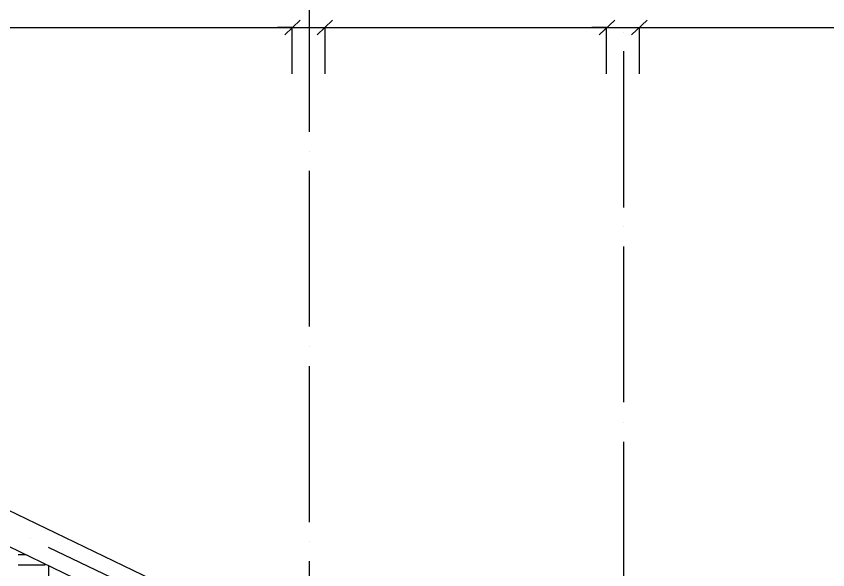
# Model space of a CAD drawing. Header units: millimetres. Extents: x 3504 to 3889, y 1729 to 1927.
# Drawn here: x 3595.5 to 3642.26, y 1860.6 to 1892.5 of the extents above; entities that cross this region are included whole.
import ezdxf

# ---------------------------------------------------------------- set-up
doc = ezdxf.new("R2010")
doc.units = ezdxf.units.MM

msp = doc.modelspace()

# ---------------------------------------------------------------- linework, layer by layer
at = {"color": 18, "linetype": 'Continuous', "lineweight": -2, "true_color": 0x000000}
for p, q in [((3612.371, 1894.845), (3612.371, 1885.828)), ((3610.974, 1891.416), (3611.863, 1892.263)), ((3610.974, 1891.416), (3611.863, 1892.263)), ((3613.726, 1892.263), (3612.837, 1891.416)), ((3613.726, 1892.263), (3612.837, 1891.416)), ((3629.093, 1891.416), (3629.982, 1892.263)), ((3629.093, 1891.416), (3629.982, 1892.263)), ((3631.845, 1892.263), (3630.956, 1891.416)), ((3631.845, 1892.263), (3630.956, 1891.416)), ((3573.933, 1891.84), (3611.398, 1891.84)), ((3611.398, 1891.84), (3610.551, 1891.84)), ((3611.398, 1889.173), (3611.398, 1891.84)), ((3611.398, 1889.173), (3611.398, 1891.84)), ((3611.398, 1891.84), (3613.303, 1891.84)), ((3613.303, 1889.173), (3613.303, 1891.84)), ((3613.303, 1891.84), (3614.149, 1891.84)), ((3613.303, 1889.173), (3613.303, 1891.84)), ((3613.303, 1891.84), (3629.516, 1891.84)), ((3629.516, 1891.84), (3628.67, 1891.84)), ((3629.516, 1889.173), (3629.516, 1891.84)), ((3629.516, 1889.173), (3629.516, 1891.84)), ((3629.516, 1891.84), (3631.421, 1891.84)), ((3630.49, 1891.586), (3630.49, 1891.586)), ((3631.421, 1889.173), (3631.421, 1891.84)), ((3631.421, 1891.84), (3632.268, 1891.84)), ((3631.421, 1889.173), (3631.421, 1891.84)), ((3631.421, 1891.84), (3666.389, 1891.84)), ((3630.49, 1890.485), (3630.49, 1881.468)), ((3548.914, 1886.252), (3735.773, 1796.293)), ((3612.371, 1884.728), (3612.371, 1884.728)), ((3548.914, 1884.177), (3735.773, 1794.177)), ((3612.371, 1883.585), (3612.371, 1874.61)), ((3630.49, 1880.367), (3630.49, 1880.367)), ((3630.49, 1879.224), (3630.49, 1870.25)), ((3612.371, 1873.467), (3612.371, 1873.467)), ((3612.371, 1872.324), (3612.371, 1863.349)), ((3630.49, 1869.107), (3630.49, 1869.107)), ((3630.49, 1867.964), (3630.49, 1858.989)), ((3596.327, 1862.376), (3596.327, 1862.376)), ((3612.371, 1862.206), (3612.371, 1862.206)), ((3595.607, 1861.487), (3596.031, 1861.487)), ((3597.343, 1861.91), (3605.471, 1858.015)), ((3612.371, 1861.106), (3612.371, 1855.729)), ((3595.607, 1860.894), (3597.174, 1860.894)), ((3597.385, 1860.132), (3597.385, 1860.852))]:
    msp.add_line(p, q, dxfattribs=at)

doc.saveas('drawing.dxf')
